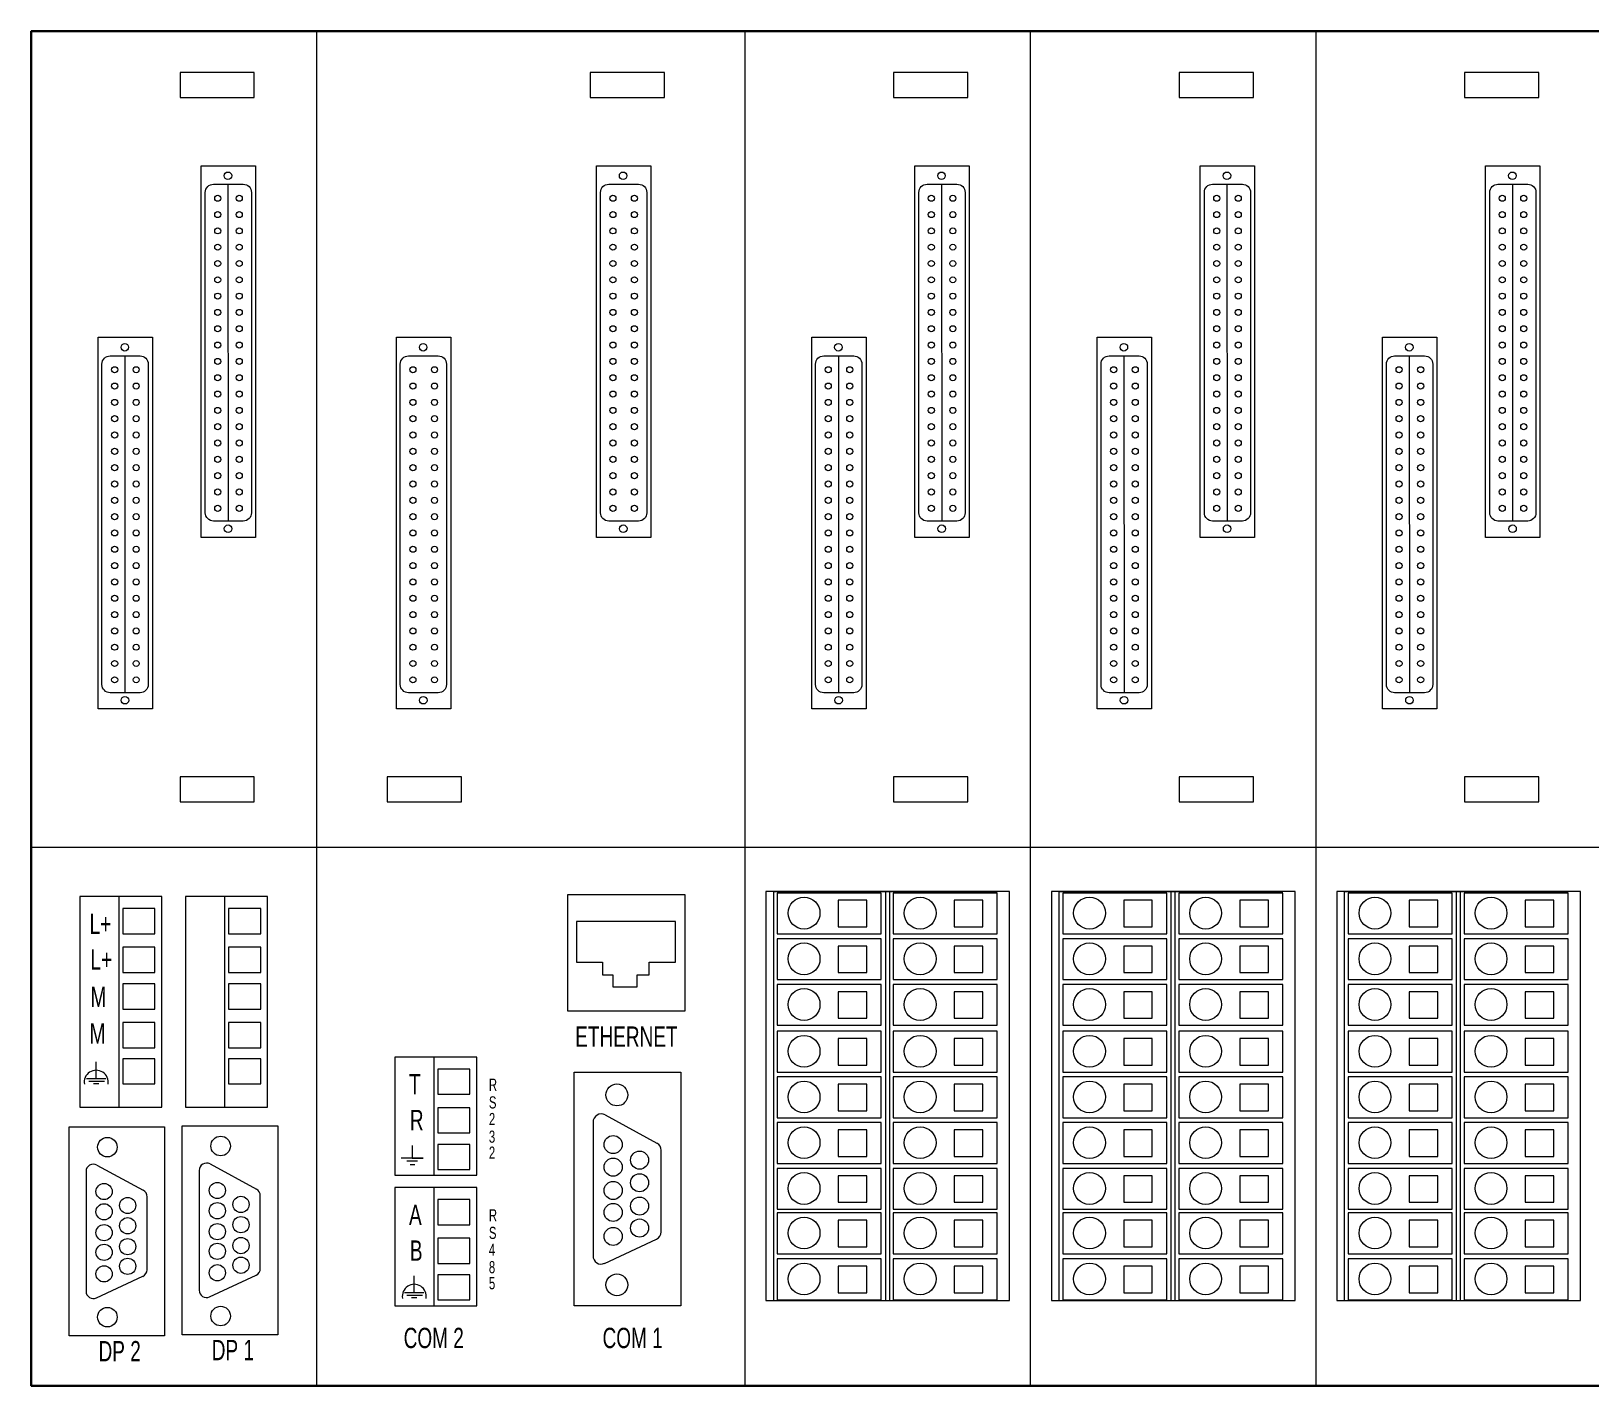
# Model space of a CAD drawing. Header units: millimetres. Extents: x 33157 to 59611, y -29750 to 1750.
# Drawn here: x 54854 to 55045.2, y 1305.1 to 1471.1 of the extents above; entities that cross this region are included whole.
import ezdxf

# ---------------------------------------------------------------- set-up
doc = ezdxf.new("R2010")
doc.units = ezdxf.units.MM
doc.layers.get('0').update_dxf_attribs({"lineweight": 18})
doc.layers.add('细实线', color=7, linetype='Continuous', lineweight=20)
doc.styles.add('HZ', font='arial.ttf')

msp = doc.modelspace()

# ---------------------------------------------------------------- linework, layer by layer
for p, q in [((54889, 1471.07), (54889, 1305.07)), ((54941.5, 1471.07), (54941.5, 1305.07)), ((54976.5, 1471.07), (54976.5, 1305.07)), ((55011.5, 1471.07), (55011.5, 1305.07)), ((55011.5, 1471.07), (55011.5, 1305.07)), ((54854, 1371.07), (55221.5, 1371.07)), ((54945, 1365.66), (54958.74, 1365.66)), ((54945, 1365.66), (54945, 1315.52)), ((54958.74, 1365.66), (54958.74, 1315.52)), ((54958.74, 1365.66), (54972.49, 1365.66)), ((54959.23, 1365.66), (54959.23, 1315.52)), ((54980, 1365.66), (54980, 1315.52)), ((54980, 1365.66), (54993.74, 1365.66)), ((54993.74, 1365.66), (55007.49, 1365.66)), ((54993.74, 1365.66), (54993.74, 1315.52)), ((54994.23, 1365.66), (54994.23, 1315.52)), ((55015, 1365.66), (55015, 1315.52)), ((55015, 1365.66), (55028.74, 1365.66)), ((55028.74, 1365.66), (55042.49, 1365.66)), ((55028.74, 1365.66), (55028.74, 1315.52)), ((55029.23, 1365.66), (55029.23, 1315.52)), ((54864.73, 1365.02), (54864.73, 1339.21)), ((54877.7, 1365.02), (54877.7, 1339.21)), ((54920.85, 1361.97), (54920.85, 1356.96)), ((54933.01, 1361.97), (54920.85, 1361.97)), ((54933.01, 1356.96), (54933.01, 1361.97)), ((54920.85, 1356.96), (54924.04, 1356.96)), ((54924.04, 1356.96), (54924.04, 1355.44)), ((54929.78, 1355.44), (54929.78, 1356.96)), ((54929.78, 1356.96), (54933.01, 1356.96)), ((54924.04, 1355.44), (54925.33, 1355.44)), ((54925.33, 1355.44), (54925.33, 1353.95)), ((54925.33, 1353.95), (54928.3, 1353.95)), ((54928.3, 1353.95), (54928.3, 1355.44)), ((54928.3, 1355.44), (54929.78, 1355.44)), ((54861.97, 1342.71), (54861.97, 1344.77)), ((54903.35, 1345.35), (54903.35, 1330.87)), ((54860.79, 1342.71), (54863.16, 1342.71)), ((54861.05, 1342.41), (54862.98, 1342.41)), ((54861.66, 1342.13), (54862.3, 1342.13)), ((54922.89, 1337.38), (54922.89, 1320.98)), ((54924.37, 1338.26), (54930.73, 1334.81)), ((54902.06, 1332.96), (54899.37, 1332.96)), ((54900.71, 1334.5), (54900.71, 1332.96)), ((54900.71, 1332.96), (54902.06, 1332.96)), ((54931.25, 1323.94), (54931.25, 1333.93)), ((54860.73, 1331.33), (54860.73, 1316.65)), ((54862.05, 1332.12), (54867.74, 1329.03)), ((54874.61, 1331.46), (54874.61, 1316.78)), ((54875.93, 1332.25), (54881.63, 1329.16)), ((54900.07, 1332.64), (54901.36, 1332.64)), ((54900.46, 1332.19), (54901.04, 1332.19)), ((54898.59, 1330.87), (54908.65, 1330.87)), ((54903.35, 1329.36), (54903.35, 1314.87)), ((54868.21, 1319.29), (54868.21, 1328.24)), ((54882.09, 1319.43), (54882.09, 1328.37)), ((54924.31, 1320.07), (54930.67, 1323.03)), ((54862, 1315.83), (54867.69, 1318.48)), ((54875.88, 1315.97), (54881.58, 1318.61)), ((54900.97, 1316.48), (54900.97, 1318.54)), ((54899.78, 1316.48), (54902.16, 1316.48)), ((54900.05, 1316.19), (54901.97, 1316.19)), ((54900.65, 1315.9), (54901.29, 1315.9)), ((54898.59, 1314.87), (54908.65, 1314.87)), ((54854, 1305.07), (54892, 1305.07))]:
    msp.add_line(p, q)
at = {"lineweight": 30}
msp.add_lwpolyline([(55221.5, 1471.07), (54854, 1471.07), (54854, 1305.07), (55221.5, 1305.07)], dxfattribs=at)
for points in [[(54872.25, 1466.02), (54872.25, 1462.95), (54881.36, 1462.95), (54881.36, 1466.02)], [(54922.54, 1466.02), (54922.54, 1462.95), (54931.65, 1462.95), (54931.65, 1466.02)], [(54959.75, 1466.02), (54959.75, 1462.95), (54968.86, 1462.95), (54968.86, 1466.02)], [(54994.75, 1466.02), (54994.75, 1462.95), (55003.86, 1462.95), (55003.86, 1466.02)], [(55029.75, 1466.02), (55029.75, 1462.95), (55038.86, 1462.95), (55038.86, 1466.02)], [(54872.25, 1379.69), (54872.25, 1376.61), (54881.36, 1376.61), (54881.36, 1379.69)], [(54897.64, 1379.69), (54897.64, 1376.61), (54906.75, 1376.61), (54906.75, 1379.69)], [(54959.75, 1379.69), (54959.75, 1376.61), (54968.86, 1376.61), (54968.86, 1379.69)], [(54994.75, 1379.69), (54994.75, 1376.61), (55003.86, 1376.61), (55003.86, 1379.69)], [(55029.75, 1379.69), (55029.75, 1376.61), (55038.86, 1376.61), (55038.86, 1379.69)], [(54944.09, 1365.66), (54944.09, 1315.52), (54973.97, 1315.52), (54973.97, 1365.66)], [(54945.48, 1365.45), (54945.48, 1360.45), (54958.23, 1360.45), (54958.23, 1365.45)], [(54959.71, 1365.45), (54959.71, 1360.45), (54972.46, 1360.45), (54972.46, 1365.45)], [(54979.09, 1365.66), (54979.09, 1315.52), (55008.97, 1315.52), (55008.97, 1365.66)], [(54980.48, 1365.45), (54980.48, 1360.45), (54993.23, 1360.45), (54993.23, 1365.45)], [(54994.71, 1365.45), (54994.71, 1360.45), (55007.46, 1360.45), (55007.46, 1365.45)], [(55014.09, 1365.66), (55014.09, 1315.52), (55043.97, 1315.52), (55043.97, 1365.66)], [(55015.48, 1365.45), (55015.48, 1360.45), (55028.23, 1360.45), (55028.23, 1365.45)], [(55029.71, 1365.45), (55029.71, 1360.45), (55042.46, 1360.45), (55042.46, 1365.45)], [(54859.96, 1365.02), (54859.96, 1339.21), (54870.02, 1339.21), (54870.02, 1365.02)], [(54865.24, 1363.55), (54865.24, 1360.47), (54869.17, 1360.47), (54869.17, 1363.55)], [(54872.93, 1365.02), (54872.93, 1339.21), (54882.99, 1339.21), (54882.99, 1365.02)], [(54878.21, 1363.55), (54878.21, 1360.47), (54882.14, 1360.47), (54882.14, 1363.55)], [(54919.76, 1365.23), (54919.76, 1351.02), (54934.18, 1351.02), (54934.18, 1365.23)], [(54952.96, 1364.56), (54952.96, 1361.3), (54956.47, 1361.3), (54956.47, 1364.56)], [(54967.19, 1364.56), (54967.19, 1361.3), (54970.7, 1361.3), (54970.7, 1364.56)], [(54987.96, 1364.56), (54987.96, 1361.3), (54991.47, 1361.3), (54991.47, 1364.56)], [(55002.19, 1364.56), (55002.19, 1361.3), (55005.7, 1361.3), (55005.7, 1364.56)], [(55022.96, 1364.56), (55022.96, 1361.3), (55026.47, 1361.3), (55026.47, 1364.56)], [(55037.19, 1364.56), (55037.19, 1361.3), (55040.7, 1361.3), (55040.7, 1364.56)], [(54945.48, 1359.85), (54945.48, 1354.85), (54958.23, 1354.85), (54958.23, 1359.85)], [(54959.71, 1359.85), (54959.71, 1354.85), (54972.46, 1354.85), (54972.46, 1359.85)], [(54980.48, 1359.85), (54980.48, 1354.85), (54993.23, 1354.85), (54993.23, 1359.85)], [(54994.71, 1359.85), (54994.71, 1354.85), (55007.46, 1354.85), (55007.46, 1359.85)], [(55015.48, 1359.85), (55015.48, 1354.85), (55028.23, 1354.85), (55028.23, 1359.85)], [(55029.71, 1359.85), (55029.71, 1354.85), (55042.46, 1354.85), (55042.46, 1359.85)], [(54865.24, 1358.81), (54865.24, 1355.73), (54869.17, 1355.73), (54869.17, 1358.81)], [(54878.21, 1358.81), (54878.21, 1355.73), (54882.14, 1355.73), (54882.14, 1358.81)], [(54952.96, 1358.96), (54952.96, 1355.7), (54956.47, 1355.7), (54956.47, 1358.96)], [(54967.19, 1358.96), (54967.19, 1355.7), (54970.7, 1355.7), (54970.7, 1358.96)], [(54987.96, 1358.96), (54987.96, 1355.7), (54991.47, 1355.7), (54991.47, 1358.96)], [(55002.19, 1358.96), (55002.19, 1355.7), (55005.7, 1355.7), (55005.7, 1358.96)], [(55022.96, 1358.96), (55022.96, 1355.7), (55026.47, 1355.7), (55026.47, 1358.96)], [(55037.19, 1358.96), (55037.19, 1355.7), (55040.7, 1355.7), (55040.7, 1358.96)], [(54865.24, 1354.32), (54865.24, 1351.24), (54869.17, 1351.24), (54869.17, 1354.32)], [(54878.21, 1354.32), (54878.21, 1351.24), (54882.14, 1351.24), (54882.14, 1354.32)], [(54945.48, 1354.25), (54945.48, 1349.25), (54958.23, 1349.25), (54958.23, 1354.25)], [(54959.71, 1354.25), (54959.71, 1349.25), (54972.46, 1349.25), (54972.46, 1354.25)], [(54980.48, 1354.25), (54980.48, 1349.25), (54993.23, 1349.25), (54993.23, 1354.25)], [(54994.71, 1354.25), (54994.71, 1349.25), (55007.46, 1349.25), (55007.46, 1354.25)], [(55015.48, 1354.25), (55015.48, 1349.25), (55028.23, 1349.25), (55028.23, 1354.25)], [(55029.71, 1354.25), (55029.71, 1349.25), (55042.46, 1349.25), (55042.46, 1354.25)], [(54952.96, 1353.36), (54952.96, 1350.1), (54956.47, 1350.1), (54956.47, 1353.36)], [(54967.19, 1353.36), (54967.19, 1350.1), (54970.7, 1350.1), (54970.7, 1353.36)], [(54987.96, 1353.36), (54987.96, 1350.1), (54991.47, 1350.1), (54991.47, 1353.36)], [(55002.19, 1353.36), (55002.19, 1350.1), (55005.7, 1350.1), (55005.7, 1353.36)], [(55022.96, 1353.36), (55022.96, 1350.1), (55026.47, 1350.1), (55026.47, 1353.36)], [(55037.19, 1353.36), (55037.19, 1350.1), (55040.7, 1350.1), (55040.7, 1353.36)], [(54865.24, 1349.58), (54865.24, 1346.5), (54869.17, 1346.5), (54869.17, 1349.58)], [(54878.21, 1349.58), (54878.21, 1346.5), (54882.14, 1346.5), (54882.14, 1349.58)], [(54945.48, 1348.52), (54945.48, 1343.52), (54958.23, 1343.52), (54958.23, 1348.52)], [(54959.71, 1348.52), (54959.71, 1343.52), (54972.46, 1343.52), (54972.46, 1348.52)], [(54980.48, 1348.52), (54980.48, 1343.52), (54993.23, 1343.52), (54993.23, 1348.52)], [(54994.71, 1348.52), (54994.71, 1343.52), (55007.46, 1343.52), (55007.46, 1348.52)], [(55015.48, 1348.52), (55015.48, 1343.52), (55028.23, 1343.52), (55028.23, 1348.52)], [(55029.71, 1348.52), (55029.71, 1343.52), (55042.46, 1343.52), (55042.46, 1348.52)], [(54952.96, 1347.63), (54952.96, 1344.37), (54956.47, 1344.37), (54956.47, 1347.63)], [(54967.19, 1347.63), (54967.19, 1344.37), (54970.7, 1344.37), (54970.7, 1347.63)], [(54987.96, 1347.63), (54987.96, 1344.37), (54991.47, 1344.37), (54991.47, 1347.63)], [(55002.19, 1347.63), (55002.19, 1344.37), (55005.7, 1344.37), (55005.7, 1347.63)], [(55022.96, 1347.63), (55022.96, 1344.37), (55026.47, 1344.37), (55026.47, 1347.63)], [(55037.19, 1347.63), (55037.19, 1344.37), (55040.7, 1344.37), (55040.7, 1347.63)], [(54865.24, 1345.13), (54865.24, 1342.06), (54869.17, 1342.06), (54869.17, 1345.13)], [(54878.21, 1345.13), (54878.21, 1342.06), (54882.14, 1342.06), (54882.14, 1345.13)], [(54903.86, 1343.88), (54903.86, 1340.81), (54907.8, 1340.81), (54907.8, 1343.88)], [(54920.57, 1343.48), (54933.65, 1343.48), (54933.65, 1314.87), (54920.57, 1314.87)], [(54945.48, 1342.92), (54945.48, 1337.92), (54958.23, 1337.92), (54958.23, 1342.92)], [(54959.71, 1342.92), (54959.71, 1337.92), (54972.46, 1337.92), (54972.46, 1342.92)], [(54980.48, 1342.92), (54980.48, 1337.92), (54993.23, 1337.92), (54993.23, 1342.92)], [(54994.71, 1342.92), (54994.71, 1337.92), (55007.46, 1337.92), (55007.46, 1342.92)], [(55015.48, 1342.92), (55015.48, 1337.92), (55028.23, 1337.92), (55028.23, 1342.92)], [(55029.71, 1342.92), (55029.71, 1337.92), (55042.46, 1337.92), (55042.46, 1342.92)], [(54952.96, 1342.03), (54952.96, 1338.77), (54956.47, 1338.77), (54956.47, 1342.03)], [(54967.19, 1342.03), (54967.19, 1338.77), (54970.7, 1338.77), (54970.7, 1342.03)], [(54987.96, 1342.03), (54987.96, 1338.77), (54991.47, 1338.77), (54991.47, 1342.03)], [(55002.19, 1342.03), (55002.19, 1338.77), (55005.7, 1338.77), (55005.7, 1342.03)], [(55022.96, 1342.03), (55022.96, 1338.77), (55026.47, 1338.77), (55026.47, 1342.03)], [(55037.19, 1342.03), (55037.19, 1338.77), (55040.7, 1338.77), (55040.7, 1342.03)], [(54903.86, 1339.14), (54903.86, 1336.06), (54907.8, 1336.06), (54907.8, 1339.14)], [(54858.64, 1336.79), (54870.36, 1336.79), (54870.36, 1311.18), (54858.64, 1311.18)], [(54872.53, 1336.92), (54884.24, 1336.92), (54884.24, 1311.31), (54872.53, 1311.31)], [(54945.48, 1337.32), (54945.48, 1332.32), (54958.23, 1332.32), (54958.23, 1337.32)], [(54959.71, 1337.32), (54959.71, 1332.32), (54972.46, 1332.32), (54972.46, 1337.32)], [(54980.48, 1337.32), (54980.48, 1332.32), (54993.23, 1332.32), (54993.23, 1337.32)], [(54994.71, 1337.32), (54994.71, 1332.32), (55007.46, 1332.32), (55007.46, 1337.32)], [(55015.48, 1337.32), (55015.48, 1332.32), (55028.23, 1332.32), (55028.23, 1337.32)], [(55029.71, 1337.32), (55029.71, 1332.32), (55042.46, 1332.32), (55042.46, 1337.32)], [(54952.96, 1336.43), (54952.96, 1333.17), (54956.47, 1333.17), (54956.47, 1336.43)], [(54967.19, 1336.43), (54967.19, 1333.17), (54970.7, 1333.17), (54970.7, 1336.43)], [(54987.96, 1336.43), (54987.96, 1333.17), (54991.47, 1333.17), (54991.47, 1336.43)], [(55002.19, 1336.43), (55002.19, 1333.17), (55005.7, 1333.17), (55005.7, 1336.43)], [(55022.96, 1336.43), (55022.96, 1333.17), (55026.47, 1333.17), (55026.47, 1336.43)], [(55037.19, 1336.43), (55037.19, 1333.17), (55040.7, 1333.17), (55040.7, 1336.43)], [(54903.86, 1334.65), (54903.86, 1331.58), (54907.8, 1331.58), (54907.8, 1334.65)], [(54945.48, 1331.71), (54945.48, 1326.71), (54958.23, 1326.71), (54958.23, 1331.71)], [(54959.71, 1331.71), (54959.71, 1326.71), (54972.46, 1326.71), (54972.46, 1331.71)], [(54980.48, 1331.71), (54980.48, 1326.71), (54993.23, 1326.71), (54993.23, 1331.71)], [(54994.71, 1331.71), (54994.71, 1326.71), (55007.46, 1326.71), (55007.46, 1331.71)], [(55015.48, 1331.71), (55015.48, 1326.71), (55028.23, 1326.71), (55028.23, 1331.71)], [(55029.71, 1331.71), (55029.71, 1326.71), (55042.46, 1326.71), (55042.46, 1331.71)], [(54952.96, 1330.81), (54952.96, 1327.56), (54956.47, 1327.56), (54956.47, 1330.81)], [(54967.19, 1330.81), (54967.19, 1327.56), (54970.7, 1327.56), (54970.7, 1330.81)], [(54987.96, 1330.81), (54987.96, 1327.56), (54991.47, 1327.56), (54991.47, 1330.81)], [(55002.19, 1330.81), (55002.19, 1327.56), (55005.7, 1327.56), (55005.7, 1330.81)], [(55022.96, 1330.81), (55022.96, 1327.56), (55026.47, 1327.56), (55026.47, 1330.81)], [(55037.19, 1330.81), (55037.19, 1327.56), (55040.7, 1327.56), (55040.7, 1330.81)], [(54903.86, 1327.89), (54903.86, 1324.81), (54907.8, 1324.81), (54907.8, 1327.89)], [(54945.48, 1326.25), (54945.48, 1321.25), (54958.23, 1321.25), (54958.23, 1326.25)], [(54952.96, 1325.35), (54952.96, 1322.09), (54956.47, 1322.09), (54956.47, 1325.35)], [(54959.71, 1326.25), (54959.71, 1321.25), (54972.46, 1321.25), (54972.46, 1326.25)], [(54967.19, 1325.35), (54967.19, 1322.09), (54970.7, 1322.09), (54970.7, 1325.35)], [(54980.48, 1326.25), (54980.48, 1321.25), (54993.23, 1321.25), (54993.23, 1326.25)], [(54987.96, 1325.35), (54987.96, 1322.09), (54991.47, 1322.09), (54991.47, 1325.35)], [(54994.71, 1326.25), (54994.71, 1321.25), (55007.46, 1321.25), (55007.46, 1326.25)], [(55002.19, 1325.35), (55002.19, 1322.09), (55005.7, 1322.09), (55005.7, 1325.35)], [(55015.48, 1326.25), (55015.48, 1321.25), (55028.23, 1321.25), (55028.23, 1326.25)], [(55022.96, 1325.35), (55022.96, 1322.09), (55026.47, 1322.09), (55026.47, 1325.35)], [(55029.71, 1326.25), (55029.71, 1321.25), (55042.46, 1321.25), (55042.46, 1326.25)], [(55037.19, 1325.35), (55037.19, 1322.09), (55040.7, 1322.09), (55040.7, 1325.35)], [(54903.86, 1323.14), (54903.86, 1320.07), (54907.8, 1320.07), (54907.8, 1323.14)], [(54945.48, 1320.62), (54945.48, 1315.62), (54958.23, 1315.62), (54958.23, 1320.62)], [(54952.96, 1319.72), (54952.96, 1316.47), (54956.47, 1316.47), (54956.47, 1319.72)], [(54959.71, 1320.62), (54959.71, 1315.62), (54972.46, 1315.62), (54972.46, 1320.62)], [(54967.19, 1319.72), (54967.19, 1316.47), (54970.7, 1316.47), (54970.7, 1319.72)], [(54980.48, 1320.62), (54980.48, 1315.62), (54993.23, 1315.62), (54993.23, 1320.62)], [(54987.96, 1319.72), (54987.96, 1316.47), (54991.47, 1316.47), (54991.47, 1319.72)], [(54994.71, 1320.62), (54994.71, 1315.62), (55007.46, 1315.62), (55007.46, 1320.62)], [(55002.19, 1319.72), (55002.19, 1316.47), (55005.7, 1316.47), (55005.7, 1319.72)], [(55015.48, 1320.62), (55015.48, 1315.62), (55028.23, 1315.62), (55028.23, 1320.62)], [(55022.96, 1319.72), (55022.96, 1316.47), (55026.47, 1316.47), (55026.47, 1319.72)], [(55029.71, 1320.62), (55029.71, 1315.62), (55042.46, 1315.62), (55042.46, 1320.62)], [(55037.19, 1319.72), (55037.19, 1316.47), (55040.7, 1316.47), (55040.7, 1319.72)], [(54903.86, 1318.66), (54903.86, 1315.58), (54907.8, 1315.58), (54907.8, 1318.66)]]:
    msp.add_lwpolyline(points, close=True)
for points in [[(54908.65, 1330.87), (54908.65, 1345.35), (54898.59, 1345.35), (54898.59, 1330.87)], [(54908.65, 1314.87), (54908.65, 1329.36), (54898.59, 1329.36), (54898.59, 1314.87)]]:
    msp.add_lwpolyline(points)
for centre, radius in [((54948.77, 1362.99), 1.95), ((54963, 1362.99), 1.95), ((54983.77, 1362.99), 1.95), ((54998, 1362.99), 1.95), ((55018.77, 1362.99), 1.95), ((55033, 1362.99), 1.95), ((54948.77, 1357.39), 1.95), ((54963, 1357.39), 1.95), ((54983.77, 1357.39), 1.95), ((54998, 1357.39), 1.95), ((55018.77, 1357.39), 1.95), ((55033, 1357.39), 1.95), ((54948.77, 1351.79), 1.95), ((54963, 1351.79), 1.95), ((54983.77, 1351.79), 1.95), ((54998, 1351.79), 1.95), ((55018.77, 1351.79), 1.95), ((55033, 1351.79), 1.95), ((54948.77, 1346.06), 1.95), ((54963, 1346.06), 1.95), ((54983.77, 1346.06), 1.95), ((54998, 1346.06), 1.95), ((55018.77, 1346.06), 1.95), ((55033, 1346.06), 1.95), ((54925.82, 1340.71), 1.34), ((54948.77, 1340.46), 1.95), ((54963, 1340.46), 1.95), ((54983.77, 1340.46), 1.95), ((54998, 1340.46), 1.95), ((55018.77, 1340.46), 1.95), ((55033, 1340.46), 1.95), ((54948.77, 1334.86), 1.95), ((54963, 1334.86), 1.95), ((54983.77, 1334.86), 1.95), ((54998, 1334.86), 1.95), ((55018.77, 1334.86), 1.95), ((55033, 1334.86), 1.95), ((54863.34, 1334.31), 1.2), ((54877.23, 1334.45), 1.2), ((54925.36, 1334.63), 1.11), ((54925.36, 1331.86), 1.11), ((54928.6, 1332.72), 1.11), ((54928.6, 1329.95), 1.11), ((54948.77, 1329.25), 1.95), ((54963, 1329.25), 1.95), ((54983.77, 1329.25), 1.95), ((54998, 1329.25), 1.95), ((55018.77, 1329.25), 1.95), ((55033, 1329.25), 1.95), ((54862.94, 1328.87), 0.994), ((54876.82, 1329), 0.994), ((54925.36, 1329), 1.11), ((54862.94, 1326.39), 0.994), ((54865.83, 1327.16), 0.994), ((54876.82, 1326.52), 0.994), ((54879.72, 1327.29), 0.994), ((54925.36, 1326.31), 1.11), ((54928.6, 1327.09), 1.11), ((54865.83, 1324.68), 0.994), ((54879.72, 1324.81), 0.994), ((54928.6, 1324.4), 1.11), ((54948.77, 1323.79), 1.95), ((54963, 1323.79), 1.95), ((54983.77, 1323.79), 1.95), ((54998, 1323.79), 1.95), ((55018.77, 1323.79), 1.95), ((55033, 1323.79), 1.95), ((54862.94, 1323.83), 0.994), ((54876.82, 1323.96), 0.994), ((54925.36, 1323.37), 1.11), ((54862.94, 1321.42), 0.994), ((54865.83, 1322.12), 0.994), ((54876.82, 1321.55), 0.994), ((54879.72, 1322.25), 0.994), ((54862.94, 1318.78), 0.994), ((54865.83, 1319.71), 0.994), ((54876.82, 1318.92), 0.994), ((54879.72, 1319.84), 0.994), ((54948.77, 1318.16), 1.95), ((54963, 1318.16), 1.95), ((54983.77, 1318.16), 1.95), ((54998, 1318.16), 1.95), ((55018.77, 1318.16), 1.95), ((55033, 1318.16), 1.95), ((54925.82, 1317.44), 1.34), ((54863.34, 1313.48), 1.2), ((54877.23, 1313.61), 1.2)]:
    msp.add_circle(centre, radius)
for centre, radius, start, end in [((54861.97, 1342.26), 1.47, 350.3006, 189.6994), ((54923.89, 1337.38), 1, 61.5158, 180), ((54930.25, 1333.93), 1, 360, 61.5158), ((54861.62, 1331.33), 0.895, 61.5158, 180), ((54875.5, 1331.46), 0.895, 61.5158, 180), ((54881.2, 1328.37), 0.895, 0, 61.5158), ((54867.31, 1328.24), 0.895, 0, 61.5158), ((54930.25, 1323.94), 1, 294.9385, 0), ((54923.89, 1320.98), 1, 180, 294.9385), ((54867.31, 1319.29), 0.895, 294.9385, 360), ((54881.2, 1319.43), 0.895, 294.9385, 0), ((54861.62, 1316.65), 0.895, 180, 294.9385), ((54875.5, 1316.78), 0.895, 180, 294.9385), ((54900.97, 1316.03), 1.47, 350.3006, 189.6994)]:
    msp.add_arc(centre, radius, start, end)
at = {"layer": '细实线'}
for p, q in [((54878.12, 1452.3), (54878.14, 1411.01)), ((54965.62, 1452.3), (54965.64, 1411.01)), ((55000.62, 1452.3), (55000.64, 1411.01)), ((55000.62, 1452.3), (55000.64, 1411.01)), ((55035.62, 1452.3), (55035.64, 1411.01)), ((54865.48, 1431.28), (54865.5, 1390)), ((54952.98, 1431.28), (54953, 1390)), ((54987.98, 1431.28), (54988, 1390)), ((54987.98, 1431.28), (54988, 1390)), ((55022.98, 1431.28), (55023, 1390))]:
    msp.add_line(p, q, dxfattribs=at)
for points in [[(54874.84, 1454.58), (54881.5, 1454.58), (54881.5, 1409.04), (54874.84, 1409.04)], [(54923.3, 1454.58), (54929.97, 1454.58), (54929.97, 1409.04), (54923.3, 1409.04)], [(54962.34, 1454.58), (54969, 1454.58), (54969, 1409.04), (54962.34, 1409.04)], [(54997.34, 1454.58), (55004, 1454.58), (55004, 1409.04), (54997.34, 1409.04)], [(55032.34, 1454.58), (55039, 1454.58), (55039, 1409.04), (55032.34, 1409.04)], [(54862.2, 1433.56), (54868.87, 1433.56), (54868.87, 1388.02), (54862.2, 1388.02)], [(54898.78, 1433.56), (54905.45, 1433.56), (54905.45, 1388.02), (54898.78, 1388.02)], [(54949.7, 1433.56), (54956.37, 1433.56), (54956.37, 1388.02), (54949.7, 1388.02)], [(54984.7, 1433.56), (54991.37, 1433.56), (54991.37, 1388.02), (54984.7, 1388.02)], [(55019.7, 1433.56), (55026.37, 1433.56), (55026.37, 1388.02), (55019.7, 1388.02)]]:
    msp.add_lwpolyline(points, close=True, dxfattribs=at)
for points in [[(54876.35, 1452.32), (54880.01, 1452.32, -0.414214), (54881.01, 1451.32), (54881.01, 1412.04, -0.414214), (54880.01, 1411.04), (54876.35, 1411.04, -0.414214), (54875.35, 1412.04), (54875.35, 1451.32, -0.414214)], [(54924.82, 1452.32), (54928.48, 1452.32, -0.414214), (54929.48, 1451.32), (54929.48, 1412.04, -0.414214), (54928.48, 1411.04), (54924.82, 1411.04, -0.414214), (54923.82, 1412.04), (54923.82, 1451.32, -0.414214)], [(54963.85, 1452.32), (54967.51, 1452.32, -0.414214), (54968.51, 1451.32), (54968.51, 1412.04, -0.414214), (54967.51, 1411.04), (54963.85, 1411.04, -0.414214), (54962.85, 1412.04), (54962.85, 1451.32, -0.414214)], [(54998.85, 1452.32), (55002.51, 1452.32, -0.414214), (55003.51, 1451.32), (55003.51, 1412.04, -0.414214), (55002.51, 1411.04), (54998.85, 1411.04, -0.414214), (54997.85, 1412.04), (54997.85, 1451.32, -0.414214)], [(55033.85, 1452.32), (55037.51, 1452.32, -0.414214), (55038.51, 1451.32), (55038.51, 1412.04, -0.414214), (55037.51, 1411.04), (55033.85, 1411.04, -0.414214), (55032.85, 1412.04), (55032.85, 1451.32, -0.414214)], [(54863.68, 1431.28), (54867.35, 1431.28, -0.414214), (54868.35, 1430.28), (54868.35, 1391, -0.414214), (54867.35, 1390), (54863.68, 1390, -0.414214), (54862.68, 1391), (54862.68, 1430.28, -0.414214)], [(54900.26, 1431.28), (54903.92, 1431.28, -0.414214), (54904.92, 1430.28), (54904.92, 1391, -0.414214), (54903.92, 1390), (54900.26, 1390, -0.414214), (54899.26, 1391), (54899.26, 1430.28, -0.414214)], [(54951.18, 1431.28), (54954.85, 1431.28, -0.414214), (54955.85, 1430.28), (54955.85, 1391, -0.414214), (54954.85, 1390), (54951.18, 1390, -0.414214), (54950.18, 1391), (54950.18, 1430.28, -0.414214)], [(54986.18, 1431.28), (54989.85, 1431.28, -0.414214), (54990.85, 1430.28), (54990.85, 1391, -0.414214), (54989.85, 1390), (54986.18, 1390, -0.414214), (54985.18, 1391), (54985.18, 1430.28, -0.414214)], [(55021.18, 1431.28), (55024.85, 1431.28, -0.414214), (55025.85, 1430.28), (55025.85, 1391, -0.414214), (55024.85, 1390), (55021.18, 1390, -0.414214), (55020.18, 1391), (55020.18, 1430.28, -0.414214)]]:
    msp.add_lwpolyline(points, format="xyb", close=True, dxfattribs=at)
for centre, radius in [((54878.12, 1453.35), 0.462), ((54926.58, 1453.35), 0.462), ((54965.62, 1453.35), 0.462), ((55000.62, 1453.35), 0.462), ((55035.62, 1453.35), 0.462), ((54876.87, 1450.6), 0.373), ((54879.51, 1450.6), 0.373), ((54925.33, 1450.6), 0.373), ((54927.97, 1450.6), 0.373), ((54964.37, 1450.6), 0.373), ((54967.01, 1450.6), 0.373), ((54999.37, 1450.6), 0.373), ((55002.01, 1450.6), 0.373), ((55034.37, 1450.6), 0.373), ((55037.01, 1450.6), 0.373), ((54876.87, 1448.6), 0.373), ((54879.51, 1448.6), 0.373), ((54925.33, 1448.6), 0.373), ((54927.97, 1448.6), 0.373), ((54964.37, 1448.6), 0.373), ((54967.01, 1448.6), 0.373), ((54999.37, 1448.6), 0.373), ((55002.01, 1448.6), 0.373), ((55034.37, 1448.6), 0.373), ((55037.01, 1448.6), 0.373), ((54876.87, 1446.6), 0.373), ((54879.51, 1446.6), 0.373), ((54925.33, 1446.6), 0.373), ((54927.97, 1446.6), 0.373), ((54964.37, 1446.6), 0.373), ((54967.01, 1446.6), 0.373), ((54999.37, 1446.6), 0.373), ((55002.01, 1446.6), 0.373), ((55034.37, 1446.6), 0.373), ((55037.01, 1446.6), 0.373), ((54876.87, 1444.6), 0.373), ((54879.51, 1444.6), 0.373), ((54925.33, 1444.6), 0.373), ((54927.97, 1444.6), 0.373), ((54964.37, 1444.6), 0.373), ((54967.01, 1444.6), 0.373), ((54999.37, 1444.6), 0.373), ((55002.01, 1444.6), 0.373), ((55034.37, 1444.6), 0.373), ((55037.01, 1444.6), 0.373), ((54876.87, 1442.6), 0.373), ((54879.51, 1442.6), 0.373), ((54925.33, 1442.6), 0.373), ((54927.97, 1442.6), 0.373), ((54964.37, 1442.6), 0.373), ((54967.01, 1442.6), 0.373), ((54999.37, 1442.6), 0.373), ((55002.01, 1442.6), 0.373), ((55034.37, 1442.6), 0.373), ((55037.01, 1442.6), 0.373), ((54876.87, 1440.6), 0.373), ((54879.51, 1440.6), 0.373), ((54925.33, 1440.6), 0.373), ((54927.97, 1440.6), 0.373), ((54964.37, 1440.6), 0.373), ((54967.01, 1440.6), 0.373), ((54999.37, 1440.6), 0.373), ((55002.01, 1440.6), 0.373), ((55034.37, 1440.6), 0.373), ((55037.01, 1440.6), 0.373), ((54876.87, 1438.6), 0.373), ((54879.51, 1438.6), 0.373), ((54925.33, 1438.6), 0.373), ((54927.97, 1438.6), 0.373), ((54964.37, 1438.6), 0.373), ((54967.01, 1438.6), 0.373), ((54999.37, 1438.6), 0.373), ((55002.01, 1438.6), 0.373), ((55034.37, 1438.6), 0.373), ((55037.01, 1438.6), 0.373), ((54876.87, 1436.6), 0.373), ((54879.51, 1436.6), 0.373), ((54925.33, 1436.6), 0.373), ((54927.97, 1436.6), 0.373), ((54964.37, 1436.6), 0.373), ((54967.01, 1436.6), 0.373), ((54999.37, 1436.6), 0.373), ((55002.01, 1436.6), 0.373), ((55034.37, 1436.6), 0.373), ((55037.01, 1436.6), 0.373), ((54876.87, 1434.6), 0.373), ((54879.51, 1434.6), 0.373), ((54925.33, 1434.6), 0.373), ((54927.97, 1434.6), 0.373), ((54964.37, 1434.6), 0.373), ((54967.01, 1434.6), 0.373), ((54999.37, 1434.6), 0.373), ((55002.01, 1434.6), 0.373), ((55034.37, 1434.6), 0.373), ((55037.01, 1434.6), 0.373), ((54865.48, 1432.33), 0.462), ((54876.87, 1432.6), 0.373), ((54879.51, 1432.6), 0.373), ((54902.06, 1432.33), 0.462), ((54925.33, 1432.6), 0.373), ((54927.97, 1432.6), 0.373), ((54952.98, 1432.33), 0.462), ((54964.37, 1432.6), 0.373), ((54967.01, 1432.6), 0.373), ((54987.98, 1432.33), 0.462), ((54999.37, 1432.6), 0.373), ((55002.01, 1432.6), 0.373), ((55022.98, 1432.33), 0.462), ((55034.37, 1432.6), 0.373), ((55037.01, 1432.6), 0.373), ((54876.87, 1430.6), 0.373), ((54879.51, 1430.6), 0.373), ((54925.33, 1430.6), 0.373), ((54927.97, 1430.6), 0.373), ((54964.37, 1430.6), 0.373), ((54967.01, 1430.6), 0.373), ((54999.37, 1430.6), 0.373), ((55002.01, 1430.6), 0.373), ((55034.37, 1430.6), 0.373), ((55037.01, 1430.6), 0.373), ((54864.23, 1429.58), 0.373), ((54866.87, 1429.58), 0.373), ((54876.87, 1428.6), 0.373), ((54879.51, 1428.6), 0.373), ((54900.81, 1429.58), 0.373), ((54903.45, 1429.58), 0.373), ((54925.33, 1428.6), 0.373), ((54927.97, 1428.6), 0.373), ((54951.73, 1429.58), 0.373), ((54954.37, 1429.58), 0.373), ((54964.37, 1428.6), 0.373), ((54967.01, 1428.6), 0.373), ((54986.73, 1429.58), 0.373), ((54989.37, 1429.58), 0.373), ((54999.37, 1428.6), 0.373), ((55002.01, 1428.6), 0.373), ((55021.73, 1429.58), 0.373), ((55024.37, 1429.58), 0.373), ((55034.37, 1428.6), 0.373), ((55037.01, 1428.6), 0.373), ((54864.23, 1427.58), 0.373), ((54866.87, 1427.58), 0.373), ((54876.87, 1426.6), 0.373), ((54879.51, 1426.6), 0.373), ((54900.81, 1427.58), 0.373), ((54903.45, 1427.58), 0.373), ((54925.33, 1426.6), 0.373), ((54927.97, 1426.6), 0.373), ((54951.73, 1427.58), 0.373), ((54954.37, 1427.58), 0.373), ((54964.37, 1426.6), 0.373), ((54967.01, 1426.6), 0.373), ((54986.73, 1427.58), 0.373), ((54989.37, 1427.58), 0.373), ((54999.37, 1426.6), 0.373), ((55002.01, 1426.6), 0.373), ((55021.73, 1427.58), 0.373), ((55024.37, 1427.58), 0.373), ((55034.37, 1426.6), 0.373), ((55037.01, 1426.6), 0.373), ((54864.23, 1425.58), 0.373), ((54866.87, 1425.58), 0.373), ((54876.87, 1424.6), 0.373), ((54879.51, 1424.6), 0.373), ((54900.81, 1425.58), 0.373), ((54903.45, 1425.58), 0.373), ((54925.33, 1424.6), 0.373), ((54927.97, 1424.6), 0.373), ((54951.73, 1425.58), 0.373), ((54954.37, 1425.58), 0.373), ((54964.37, 1424.6), 0.373), ((54967.01, 1424.6), 0.373), ((54986.73, 1425.58), 0.373), ((54989.37, 1425.58), 0.373), ((54999.37, 1424.6), 0.373), ((55002.01, 1424.6), 0.373), ((55021.73, 1425.58), 0.373), ((55024.37, 1425.58), 0.373), ((55034.37, 1424.6), 0.373), ((55037.01, 1424.6), 0.373), ((54864.23, 1423.58), 0.373), ((54866.87, 1423.58), 0.373), ((54876.87, 1422.6), 0.373), ((54879.51, 1422.6), 0.373), ((54900.81, 1423.58), 0.373), ((54903.45, 1423.58), 0.373), ((54925.33, 1422.6), 0.373), ((54927.97, 1422.6), 0.373), ((54951.73, 1423.58), 0.373), ((54954.37, 1423.58), 0.373), ((54964.37, 1422.6), 0.373), ((54967.01, 1422.6), 0.373), ((54986.73, 1423.58), 0.373), ((54989.37, 1423.58), 0.373), ((54999.37, 1422.6), 0.373), ((55002.01, 1422.6), 0.373), ((55021.73, 1423.58), 0.373), ((55024.37, 1423.58), 0.373), ((55034.37, 1422.6), 0.373), ((55037.01, 1422.6), 0.373), ((54864.23, 1421.58), 0.373), ((54866.87, 1421.58), 0.373), ((54876.87, 1420.6), 0.373), ((54879.51, 1420.6), 0.373), ((54900.81, 1421.58), 0.373), ((54903.45, 1421.58), 0.373), ((54925.33, 1420.6), 0.373), ((54927.97, 1420.6), 0.373), ((54951.73, 1421.58), 0.373), ((54954.37, 1421.58), 0.373), ((54964.37, 1420.6), 0.373), ((54967.01, 1420.6), 0.373), ((54986.73, 1421.58), 0.373), ((54989.37, 1421.58), 0.373), ((54999.37, 1420.6), 0.373), ((55002.01, 1420.6), 0.373), ((55021.73, 1421.58), 0.373), ((55024.37, 1421.58), 0.373), ((55034.37, 1420.6), 0.373), ((55037.01, 1420.6), 0.373), ((54864.23, 1419.58), 0.373), ((54866.87, 1419.58), 0.373), ((54876.87, 1418.6), 0.373), ((54879.51, 1418.6), 0.373), ((54900.81, 1419.58), 0.373), ((54903.45, 1419.58), 0.373), ((54925.33, 1418.6), 0.373), ((54927.97, 1418.6), 0.373), ((54951.73, 1419.58), 0.373), ((54954.37, 1419.58), 0.373), ((54964.37, 1418.6), 0.373), ((54967.01, 1418.6), 0.373), ((54986.73, 1419.58), 0.373), ((54989.37, 1419.58), 0.373), ((54999.37, 1418.6), 0.373), ((55002.01, 1418.6), 0.373), ((55021.73, 1419.58), 0.373), ((55024.37, 1419.58), 0.373), ((55034.37, 1418.6), 0.373), ((55037.01, 1418.6), 0.373), ((54864.23, 1417.58), 0.373), ((54866.87, 1417.58), 0.373), ((54900.81, 1417.58), 0.373), ((54903.45, 1417.58), 0.373), ((54951.73, 1417.58), 0.373), ((54954.37, 1417.58), 0.373), ((54986.73, 1417.58), 0.373), ((54989.37, 1417.58), 0.373), ((55021.73, 1417.58), 0.373), ((55024.37, 1417.58), 0.373), ((54864.23, 1415.58), 0.373), ((54866.87, 1415.58), 0.373), ((54876.87, 1416.6), 0.373), ((54879.51, 1416.6), 0.373), ((54900.81, 1415.58), 0.373), ((54903.45, 1415.58), 0.373), ((54925.33, 1416.6), 0.373), ((54927.97, 1416.6), 0.373), ((54951.73, 1415.58), 0.373), ((54954.37, 1415.58), 0.373), ((54964.37, 1416.6), 0.373), ((54967.01, 1416.6), 0.373), ((54986.73, 1415.58), 0.373), ((54989.37, 1415.58), 0.373), ((54999.37, 1416.6), 0.373), ((55002.01, 1416.6), 0.373), ((55021.73, 1415.58), 0.373), ((55024.37, 1415.58), 0.373), ((55034.37, 1416.6), 0.373), ((55037.01, 1416.6), 0.373), ((54864.23, 1413.58), 0.373), ((54866.87, 1413.58), 0.373), ((54876.87, 1414.6), 0.373), ((54879.51, 1414.6), 0.373), ((54900.81, 1413.58), 0.373), ((54903.45, 1413.58), 0.373), ((54925.33, 1414.6), 0.373), ((54927.97, 1414.6), 0.373), ((54951.73, 1413.58), 0.373), ((54954.37, 1413.58), 0.373), ((54964.37, 1414.6), 0.373), ((54967.01, 1414.6), 0.373), ((54986.73, 1413.58), 0.373), ((54989.37, 1413.58), 0.373), ((54999.37, 1414.6), 0.373), ((55002.01, 1414.6), 0.373), ((55021.73, 1413.58), 0.373), ((55024.37, 1413.58), 0.373), ((55034.37, 1414.6), 0.373), ((55037.01, 1414.6), 0.373), ((54864.23, 1411.58), 0.373), ((54866.87, 1411.58), 0.373), ((54876.87, 1412.6), 0.373), ((54879.51, 1412.6), 0.373), ((54900.81, 1411.58), 0.373), ((54903.45, 1411.58), 0.373), ((54925.33, 1412.6), 0.373), ((54927.97, 1412.6), 0.373), ((54951.73, 1411.58), 0.373), ((54954.37, 1411.58), 0.373), ((54964.37, 1412.6), 0.373), ((54967.01, 1412.6), 0.373), ((54986.73, 1411.58), 0.373), ((54989.37, 1411.58), 0.373), ((54999.37, 1412.6), 0.373), ((55002.01, 1412.6), 0.373), ((55021.73, 1411.58), 0.373), ((55024.37, 1411.58), 0.373), ((55034.37, 1412.6), 0.373), ((55037.01, 1412.6), 0.373), ((54864.23, 1409.58), 0.373), ((54866.87, 1409.58), 0.373), ((54878.14, 1410.1), 0.462), ((54900.81, 1409.58), 0.373), ((54903.45, 1409.58), 0.373), ((54926.6, 1410.1), 0.462), ((54951.73, 1409.58), 0.373), ((54954.37, 1409.58), 0.373), ((54965.64, 1410.1), 0.462), ((54986.73, 1409.58), 0.373), ((54989.37, 1409.58), 0.373), ((55000.64, 1410.1), 0.462), ((55021.73, 1409.58), 0.373), ((55024.37, 1409.58), 0.373), ((55035.64, 1410.1), 0.462), ((54864.23, 1407.58), 0.373), ((54866.87, 1407.58), 0.373), ((54900.81, 1407.58), 0.373), ((54903.45, 1407.58), 0.373), ((54951.73, 1407.58), 0.373), ((54954.37, 1407.58), 0.373), ((54986.73, 1407.58), 0.373), ((54989.37, 1407.58), 0.373), ((55021.73, 1407.58), 0.373), ((55024.37, 1407.58), 0.373), ((54864.23, 1405.58), 0.373), ((54866.87, 1405.58), 0.373), ((54900.81, 1405.58), 0.373), ((54903.45, 1405.58), 0.373), ((54951.73, 1405.58), 0.373), ((54954.37, 1405.58), 0.373), ((54986.73, 1405.58), 0.373), ((54989.37, 1405.58), 0.373), ((55021.73, 1405.58), 0.373), ((55024.37, 1405.58), 0.373), ((54864.23, 1403.58), 0.373), ((54866.87, 1403.58), 0.373), ((54900.81, 1403.58), 0.373), ((54903.45, 1403.58), 0.373), ((54951.73, 1403.58), 0.373), ((54954.37, 1403.58), 0.373), ((54986.73, 1403.58), 0.373), ((54989.37, 1403.58), 0.373), ((55021.73, 1403.58), 0.373), ((55024.37, 1403.58), 0.373), ((54864.23, 1401.58), 0.373), ((54866.87, 1401.58), 0.373), ((54900.81, 1401.58), 0.373), ((54903.45, 1401.58), 0.373), ((54951.73, 1401.58), 0.373), ((54954.37, 1401.58), 0.373), ((54986.73, 1401.58), 0.373), ((54989.37, 1401.58), 0.373), ((55021.73, 1401.58), 0.373), ((55024.37, 1401.58), 0.373), ((54864.23, 1399.58), 0.373), ((54866.87, 1399.58), 0.373), ((54900.81, 1399.58), 0.373), ((54903.45, 1399.58), 0.373), ((54951.73, 1399.58), 0.373), ((54954.37, 1399.58), 0.373), ((54986.73, 1399.58), 0.373), ((54989.37, 1399.58), 0.373), ((55021.73, 1399.58), 0.373), ((55024.37, 1399.58), 0.373), ((54864.23, 1397.58), 0.373), ((54866.87, 1397.58), 0.373), ((54900.81, 1397.58), 0.373), ((54903.45, 1397.58), 0.373), ((54951.73, 1397.58), 0.373), ((54954.37, 1397.58), 0.373), ((54986.73, 1397.58), 0.373), ((54989.37, 1397.58), 0.373), ((55021.73, 1397.58), 0.373), ((55024.37, 1397.58), 0.373), ((54864.23, 1395.58), 0.373), ((54866.87, 1395.58), 0.373), ((54900.81, 1395.58), 0.373), ((54903.45, 1395.58), 0.373), ((54951.73, 1395.58), 0.373), ((54954.37, 1395.58), 0.373), ((54986.73, 1395.58), 0.373), ((54989.37, 1395.58), 0.373), ((55021.73, 1395.58), 0.373), ((55024.37, 1395.58), 0.373), ((54864.23, 1393.58), 0.373), ((54866.87, 1393.58), 0.373), ((54900.81, 1393.58), 0.373), ((54903.45, 1393.58), 0.373), ((54951.73, 1393.58), 0.373), ((54954.37, 1393.58), 0.373), ((54986.73, 1393.58), 0.373), ((54989.37, 1393.58), 0.373), ((55021.73, 1393.58), 0.373), ((55024.37, 1393.58), 0.373), ((54864.23, 1391.58), 0.373), ((54866.87, 1391.58), 0.373), ((54900.81, 1391.58), 0.373), ((54903.45, 1391.58), 0.373), ((54951.73, 1391.58), 0.373), ((54954.37, 1391.58), 0.373), ((54986.73, 1391.58), 0.373), ((54989.37, 1391.58), 0.373), ((55021.73, 1391.58), 0.373), ((55024.37, 1391.58), 0.373), ((54865.5, 1389.08), 0.462), ((54902.08, 1389.08), 0.462), ((54953, 1389.08), 0.462), ((54988, 1389.08), 0.462), ((55023, 1389.08), 0.462)]:
    msp.add_circle(centre, radius, dxfattribs=at)

# ---------------------------------------------------------------- texts
at = {"color": 7, "linetype": 'Continuous', "style": 'HZ', "width": 0.67}
for s, height, p in [('L+', 2.488, (54861.16, 1360.44)), ('L+', 2.488, (54861.27, 1356.06)), ('M', 2.49, (54861.27, 1351.47)), ('M', 2.49, (54861.16, 1346.98)), ('ETHERNET', 2.488, (54920.71, 1346.61)), ('T', 2.49, (54900.33, 1340.77)), ('R', 1.49, (54910.12, 1341.21)), ('S', 1.49, (54910.12, 1339.05)), ('R', 2.49, (54900.43, 1336.39)), ('2', 1.49, (54910.12, 1337.01)), ('3', 1.49, (54910.12, 1334.85)), ('2', 1.49, (54910.12, 1332.89)), ('A', 2.49, (54900.33, 1324.77)), ('R', 1.49, (54910.12, 1325.21)), ('S', 1.49, (54910.12, 1323.06)), ('B', 2.49, (54900.43, 1320.39)), ('4', 1.49, (54910.12, 1321.01)), ('8', 1.49, (54910.12, 1318.86)), ('5', 1.49, (54910.12, 1316.89))]:
    msp.add_text(s, height=height, dxfattribs=at).set_placement(p)
at = {"color": 7, "linetype": 'Continuous', "char_height": 2.4883, "attachment_point": 7, "style": 'HZ'}
for s, insert, width in [('{\\W0.67;COM 2}', (54899.67, 1309.65), 10.7064), ('{\\W0.67;COM 1}', (54924.06, 1309.65), 10.2489), ('{\\W0.67;DP 2}', (54862.26, 1308.06), 7.3136), ('{\\W0.67;DP 1}', (54876.14, 1308.2), 6.8561)]:
    msp.add_mtext(s, dxfattribs=dict(at, insert=insert, width=width))

doc.saveas('drawing.dxf')
